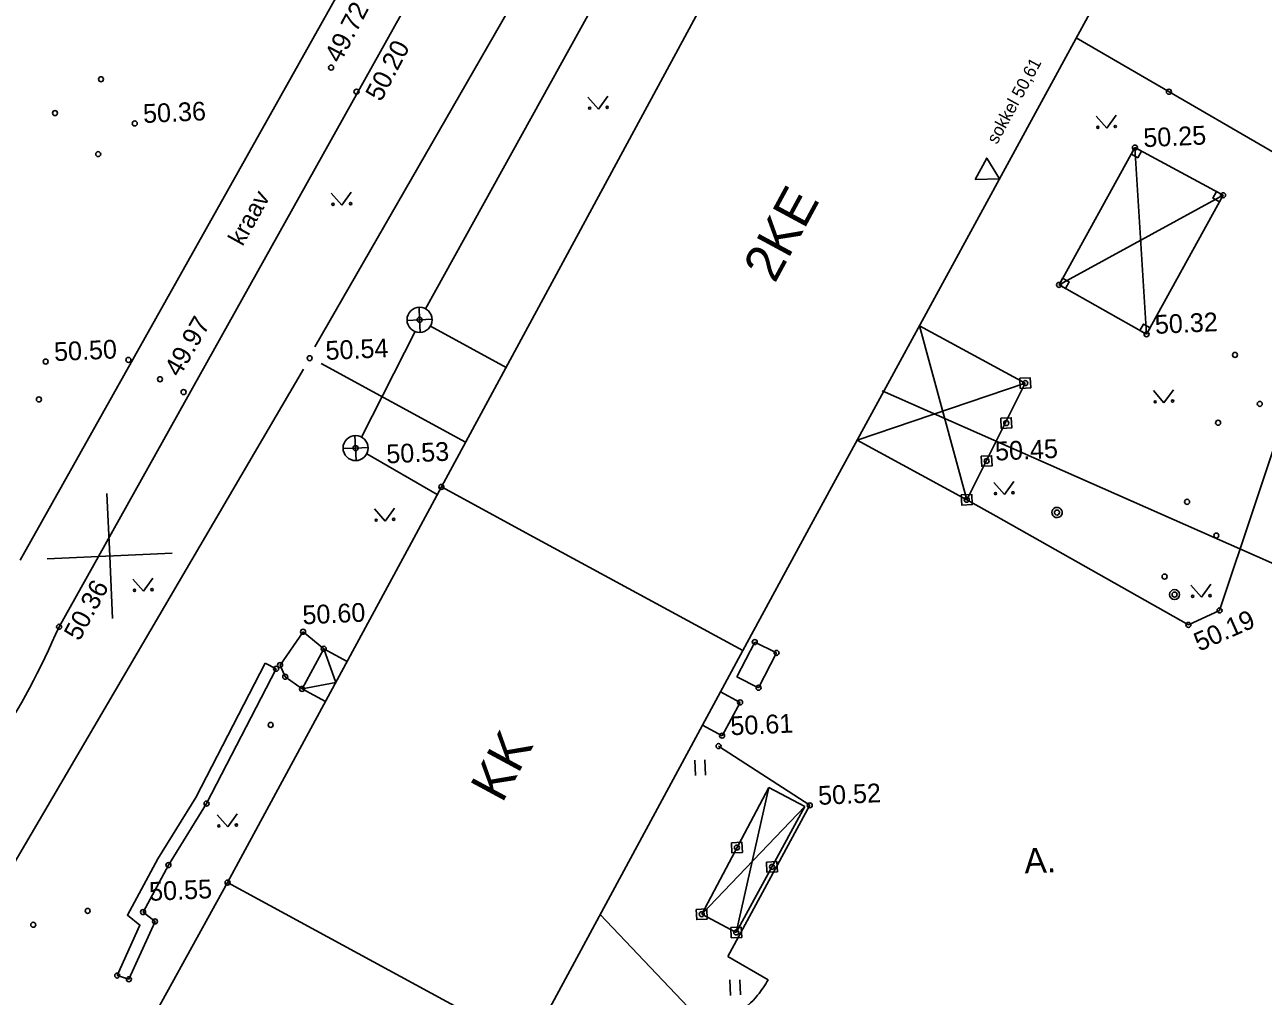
# Model space of a CAD drawing. Extents: x 641653 to 641999, y 6457621 to 6457927.
# Drawn here: x 641709.24 to 641758.67, y 6457710.27 to 6457749.06 of the extents above; entities that cross this region are included whole.
import ezdxf

# ---------------------------------------------------------------- set-up
doc = ezdxf.new("R2010")
doc.units = 0
for name, color, linetype in [('Level 1', 7, 'Continuous'), ('Level 14', 7, 'Continuous'), ('Level 15', 7, 'Continuous'), ('Level 16', 7, 'Continuous'), ('Level 2', 7, 'Continuous'), ('Level 21', 7, 'Continuous'), ('Level 28', 7, 'Continuous'), ('Level 3', 7, 'Continuous'), ('Level 30', 7, 'Continuous'), ('Level 31', 7, 'Continuous'), ('Level 4', 7, 'Continuous'), ('Level 41', 7, 'Continuous'), ('Level 43', 7, 'Continuous'), ('Level 54', 7, 'Continuous'), ('Level 58', 7, 'Continuous'), ('Level 59', 7, 'Continuous'), ('Level 61', 7, 'Continuous')]:
    doc.layers.add(name, color=color, linetype=linetype)

# ---------------------------------------------------------------- blocks, each defined once
blk = doc.blocks.new('KHEIN_')
at = {"layer": 'Level 41'}
for p, q in [((0, 620.11), (0, 0)), ((405.61, 608.83), (405.61, 0))]:
    blk.add_line(p, q, dxfattribs=at)
blk = doc.blocks.new('KMURU_')
at = {"layer": 'Level 41'}
for p, q in [((-403, 505.28), (0, 0)), ((0, 0), (397, 505.28))]:
    blk.add_line(p, q, dxfattribs=at)
for centre, radius in [((-353, 55.28), 42.8), ((347, 55.28), 45.22)]:
    blk.add_circle(centre, radius, dxfattribs=at)

msp = doc.modelspace()

# ---------------------------------------------------------------- linework, layer by layer
at = {"layer": 'Level 1'}
for p, q in [((641725.871, 6457730.602), (641724.673, 6457728.383)), ((641725.871, 6457730.602), (641725.871, 6457730.602)), ((641725.871, 6457730.602), (641729.555, 6457728.602)), ((641724.673, 6457728.383), (641717.34, 6457714.802)), ((641729.555, 6457728.602), (641737.901, 6457724.07)), ((641737.901, 6457724.07), (641729.37, 6457708.271)), ((641717.34, 6457714.802), (641717.34, 6457714.802)), ((641717.34, 6457714.802), (641729.37, 6457708.271))]:
    msp.add_line(p, q, dxfattribs=at)
for points in [[(641725.871, 6457730.602), (641740.449, 6457757.567)], [(641752.559, 6457751.025), (641740.635, 6457729.098)], [(641740.635, 6457729.098), (641737.901, 6457724.07)]]:
    msp.add_lwpolyline(points, dxfattribs=at)
at = {"layer": 'Level 14'}
for points in [[(641733.295, 6457752.306), (641725.243, 6457737.712)], [(641724.83, 6457736.805), (641722.684, 6457732.593)], [(641725.433, 6457737.023), (641728.452, 6457735.376)], [(641722.89, 6457731.923), (641725.706, 6457730.296)]]:
    msp.add_lwpolyline(points, dxfattribs=at)
at = {"layer": 'Level 15'}
for points in [[(641720.814, 6457736.201), (641730.462, 6457752.975)], [(641720.367, 6457735.308), (641697.296, 6457695.922)], [(641721.067, 6457735.53), (641726.838, 6457732.391)]]:
    msp.add_lwpolyline(points, dxfattribs=at)
at = {"layer": 'Level 16'}
msp.add_lwpolyline([(641746.492, 6457698.481), (641732.212, 6457713.533)], dxfattribs=at)
at = {"layer": 'Level 2'}
for p, q in [((641753.554, 6457744.152), (641753.554, 6457744.152)), ((641757.072, 6457742.25), (641757.072, 6457742.25)), ((641750.522, 6457738.671), (641750.522, 6457738.671)), ((641749.174, 6457734.746), (641744.954, 6457737.041)), ((641746.84, 6457730.09), (641744.954, 6457737.041)), ((641754.016, 6457736.698), (641754.016, 6457736.698)), ((641742.468, 6457732.467), (641749.174, 6457734.746)), ((641746.84, 6457730.09), (641742.468, 6457732.467)), ((641720.351, 6457724.819), (641720.351, 6457724.819)), ((641721.176, 6457724.139), (641721.176, 6457724.139)), ((641722.11, 6457723.636), (641721.176, 6457724.139)), ((641737.661, 6457723.015), (641738.38, 6457724.408)), ((641738.38, 6457724.408), (641738.38, 6457724.408)), ((641739.248, 6457723.977), (641738.38, 6457724.408)), ((641738.529, 6457722.583), (641739.248, 6457723.977)), ((641739.248, 6457723.977), (641739.248, 6457723.977)), ((641719.434, 6457723.488), (641719.434, 6457723.488)), ((641719.273, 6457723.34), (641719.273, 6457723.34)), ((641719.637, 6457723.024), (641719.637, 6457723.024)), ((641738.529, 6457722.583), (641737.661, 6457723.015)), ((641720.312, 6457722.536), (641720.312, 6457722.536)), ((641721.245, 6457722.033), (641720.312, 6457722.536)), ((641738.529, 6457722.583), (641738.529, 6457722.583)), ((641737.011, 6457722.422), (641737.793, 6457721.999)), ((641737.793, 6457721.999), (641737.793, 6457721.999)), ((641736.293, 6457721.092), (641737.074, 6457720.669)), ((641737.074, 6457720.669), (641737.074, 6457720.669)), ((641716.497, 6457717.958), (641716.497, 6457717.958)), ((641714.978, 6457715.502), (641714.978, 6457715.502)), ((641713.966, 6457713.627), (641713.966, 6457713.627)), ((641714.441, 6457713.253), (641714.441, 6457713.253)), ((641712.933, 6457711.091), (641712.933, 6457711.091)), ((641713.398, 6457710.942), (641713.398, 6457710.942))]:
    msp.add_line(p, q, dxfattribs=at)
for points in [[(641746.84, 6457730.09), (641749.174, 6457734.746)], [(641720.351, 6457724.819), (641719.434, 6457723.488), (641719.637, 6457723.024)], [(641720.351, 6457724.819), (641721.176, 6457724.139)], [(641720.312, 6457722.536), (641721.176, 6457724.139)], [(641720.312, 6457722.536), (641721.656, 6457722.795), (641721.176, 6457724.139)], [(641719.637, 6457723.024), (641720.312, 6457722.536)], [(641737.074, 6457720.669), (641737.793, 6457721.999)]]:
    msp.add_lwpolyline(points, dxfattribs=at)
at = {"layer": 'Level 21'}
msp.add_lwpolyline([(641797.8, 6457693.368), (641788.245, 6457714.644), (641743.459, 6457734.445)], dxfattribs=at)
at = {"layer": 'Level 28'}
for p, q in [((641754.908, 6457746.383), (641754.908, 6457746.383)), ((641749.174, 6457734.746), (641749.174, 6457734.746)), ((641748.416, 6457733.153), (641748.416, 6457733.153)), ((641747.635, 6457731.638), (641747.635, 6457731.638)), ((641746.84, 6457730.09), (641746.84, 6457730.09)), ((641736.261, 6457713.541), (641738.938, 6457718.604)), ((641737.641, 6457712.811), (641738.938, 6457718.604)), ((641738.938, 6457718.604), (641740.379, 6457717.842)), ((641736.261, 6457713.541), (641740.379, 6457717.842)), ((641737.641, 6457712.811), (641740.379, 6457717.842)), ((641737.666, 6457716.199), (641737.666, 6457716.199)), ((641739.066, 6457715.43), (641739.066, 6457715.43)), ((641736.261, 6457713.541), (641736.261, 6457713.541)), ((641737.641, 6457712.811), (641736.261, 6457713.541)), ((641737.641, 6457712.811), (641737.641, 6457712.811))]:
    msp.add_line(p, q, dxfattribs=at)
for points in [[(641751.204, 6457748.533), (641762.397, 6457742.038)], [(641717.34, 6457714.802), (641713.488, 6457707.838)]]:
    msp.add_lwpolyline(points, dxfattribs=at)
for points in [[(641748.957, 6457734.94), (641749.373, 6457734.958), (641749.391, 6457734.553), (641748.975, 6457734.534)], [(641748.199, 6457733.346), (641748.615, 6457733.365), (641748.633, 6457732.96), (641748.217, 6457732.941)], [(641747.418, 6457731.831), (641747.834, 6457731.85), (641747.852, 6457731.444), (641747.436, 6457731.426)], [(641746.623, 6457730.283), (641747.039, 6457730.302), (641747.057, 6457729.896), (641746.641, 6457729.878)], [(641737.449, 6457716.392), (641737.865, 6457716.411), (641737.883, 6457716.005), (641737.467, 6457715.987)], [(641738.849, 6457715.623), (641739.265, 6457715.642), (641739.283, 6457715.236), (641738.867, 6457715.218)], [(641736.044, 6457713.734), (641736.46, 6457713.753), (641736.478, 6457713.347), (641736.062, 6457713.329)], [(641737.424, 6457713.004), (641737.84, 6457713.023), (641737.858, 6457712.617), (641737.442, 6457712.599)]]:
    msp.add_lwpolyline(points, close=True, dxfattribs=at)
at = {"layer": 'Level 3'}
for p, q in [((641754.016, 6457736.698), (641753.554, 6457744.152)), ((641750.522, 6457738.671), (641757.072, 6457742.25)), ((641750.522, 6457738.671), (641754.016, 6457736.698)), ((641750.442, 6457729.581), (641750.442, 6457729.581)), ((641755.136, 6457726.304), (641755.136, 6457726.304))]:
    msp.add_line(p, q, dxfattribs=at)
msp.add_lwpolyline([(641754.016, 6457736.698), (641757.072, 6457742.25), (641753.554, 6457744.152), (641750.522, 6457738.671)], dxfattribs=at)
for points in [[(641753.672, 6457743.744), (641753.409, 6457743.889), (641753.554, 6457744.152), (641753.817, 6457744.007)], [(641756.927, 6457741.988), (641756.665, 6457742.132), (641756.809, 6457742.395), (641757.072, 6457742.25)], [(641750.785, 6457738.527), (641750.522, 6457738.671), (641750.667, 6457738.934), (641750.93, 6457738.789)], [(641754.016, 6457736.698), (641753.753, 6457736.842), (641753.898, 6457737.105), (641754.16, 6457736.961)]]:
    msp.add_lwpolyline(points, close=True, dxfattribs=at)
msp.add_circle((641755.136, 6457726.304), 0.2, dxfattribs=at)
for start, end in [(350.1562, 194.972), (194.972, 350.1562)]:
    msp.add_arc((641750.442, 6457729.581), 0.205, start, end, dxfattribs=at)
at = {"layer": 'Level 30'}
for p, q in [((641756.93, 6457725.669), (641756.93, 6457725.669)), ((641755.686, 6457725.095), (641755.686, 6457725.095)), ((641718.84, 6457723.564), (641719.273, 6457723.34)), ((641736.932, 6457720.252), (641736.932, 6457720.252)), ((641740.572, 6457717.889), (641737.31, 6457711.847)), ((641740.572, 6457717.889), (641740.572, 6457717.889)), ((641738.915, 6457710.921), (641737.31, 6457711.847))]:
    msp.add_line(p, q, dxfattribs=at)
for points in [[(641758.34, 6457729.891), (641762.397, 6457742.038)], [(641748.011, 6457729.429), (641746.84, 6457730.09)], [(641756.93, 6457725.669), (641758.34, 6457729.891)], [(641755.686, 6457725.095), (641748.011, 6457729.429)], [(641755.686, 6457725.095), (641756.93, 6457725.669)], [(641718.84, 6457723.564), (641716.073, 6457718.199), (641714.555, 6457715.747), (641713.342, 6457713.498), (641713.839, 6457713.106), (641712.933, 6457711.091)], [(641719.273, 6457723.34), (641716.497, 6457717.958), (641714.978, 6457715.502), (641713.966, 6457713.627), (641714.441, 6457713.253), (641713.398, 6457710.942), (641712.933, 6457711.091)], [(641740.572, 6457717.889), (641736.932, 6457720.252)]]:
    msp.add_lwpolyline(points, dxfattribs=at)
msp.add_spline([(641732.952, 6457707.858), (641734.161, 6457708.035), (641736.211, 6457708.641), (641737.688, 6457709.547), (641738.494, 6457710.307), (641738.915, 6457710.921)], degree=3, dxfattribs=at)
at = {"layer": 'Level 31'}
for p, q in [((641721.471, 6457747.347), (641721.471, 6457747.347)), ((641714.64, 6457734.902), (641714.64, 6457734.902))]:
    msp.add_line(p, q, dxfattribs=at)
for centre in [(641721.471, 6457747.347), (641714.64, 6457734.902)]:
    msp.add_circle(centre, 0.1, dxfattribs=at)
at = {"layer": 'Level 4'}
for p, q in [((641725.001, 6457737.275), (641724.978, 6457737.775)), ((641725.001, 6457737.275), (641724.501, 6457737.253)), ((641725.001, 6457737.275), (641725.5, 6457737.297)), ((641725.001, 6457737.275), (641725.001, 6457737.275)), ((641725.001, 6457737.275), (641725.023, 6457736.776)), ((641720.614, 6457735.742), (641720.614, 6457735.742)), ((641722.446, 6457732.153), (641722.423, 6457732.653)), ((641722.446, 6457732.153), (641721.946, 6457732.131)), ((641722.446, 6457732.153), (641722.945, 6457732.176)), ((641722.446, 6457732.153), (641722.446, 6457732.153)), ((641722.446, 6457732.153), (641722.468, 6457731.654))]:
    msp.add_line(p, q, dxfattribs=at)
for centre in [(641725.001, 6457737.275), (641722.446, 6457732.153)]:
    msp.add_circle(centre, 0.5, dxfattribs=at)
at = {"layer": 'Level 43'}
for p, q in [((641722.483, 6457746.386), (641722.483, 6457746.386)), ((641713.378, 6457735.675), (641713.378, 6457735.675)), ((641715.583, 6457734.391), (641715.583, 6457734.391)), ((641710.614, 6457725.016), (641710.614, 6457725.016))]:
    msp.add_line(p, q, dxfattribs=at)
for points in [[(641726.884, 6457759.464), (641709.056, 6457727.684)], [(641729.165, 6457758.255), (641712.181, 6457727.824)], [(641712.181, 6457727.824), (641710.614, 6457725.016)]]:
    msp.add_lwpolyline(points, dxfattribs=at)
msp.add_spline([(641705.624, 6457721.566), (641705.531, 6457721.34), (641705.5, 6457720.989), (641705.537, 6457720.688), (641705.643, 6457720.389), (641705.844, 6457720.072), (641706.133, 6457719.851), (641706.418, 6457719.748), (641706.747, 6457719.692), (641706.979, 6457719.703), (641707.304, 6457719.741), (641707.532, 6457719.844), (641707.758, 6457720.017), (641707.889, 6457720.193), (641707.978, 6457720.307), (641710.614, 6457725.016)], degree=3, dxfattribs=at)
at = {"layer": 'Level 54'}
for centre in [(641721.471, 6457747.347), (641712.286, 6457746.88), (641754.908, 6457746.383), (641710.449, 6457745.53), (641713.632, 6457745.116), (641753.554, 6457744.152), (641712.174, 6457743.891), (641757.072, 6457742.25), (641750.522, 6457738.671), (641725.001, 6457737.275), (641754.016, 6457736.698), (641720.614, 6457735.742), (641757.547, 6457735.874), (641710.078, 6457735.608), (641713.378, 6457735.675), (641714.64, 6457734.902), (641749.174, 6457734.746), (641715.583, 6457734.391), (641709.807, 6457734.096), (641758.535, 6457733.919), (641748.416, 6457733.153), (641756.873, 6457733.167), (641722.446, 6457732.153), (641747.635, 6457731.638), (641725.871, 6457730.602), (641746.84, 6457730.09), (641755.634, 6457730.007), (641756.802, 6457728.662), (641754.735, 6457727.021), (641755.136, 6457726.304), (641756.93, 6457725.669), (641720.351, 6457724.819), (641738.38, 6457724.408), (641721.176, 6457724.139), (641739.248, 6457723.977), (641719.273, 6457723.34), (641719.434, 6457723.488), (641719.637, 6457723.024), (641720.312, 6457722.536), (641738.529, 6457722.583), (641737.793, 6457721.999), (641719.058, 6457721.098), (641737.074, 6457720.669), (641736.932, 6457720.252), (641716.497, 6457717.958), (641737.666, 6457716.199), (641714.978, 6457715.502), (641739.066, 6457715.43), (641717.34, 6457714.802), (641711.753, 6457713.674), (641713.966, 6457713.627), (641736.261, 6457713.541), (641709.581, 6457713.119), (641714.441, 6457713.253), (641737.641, 6457712.811), (641712.933, 6457711.091), (641713.398, 6457710.942)]:
    msp.add_circle(centre, 0.1, dxfattribs=at)
for start, end in [(336.4602, 208.668), (208.668, 336.4602)]:
    msp.add_arc((641750.442, 6457729.581), 0.1, start, end, dxfattribs=at)
at = {"layer": 'Level 59'}
msp.add_lwpolyline([(641747.172, 6457742.879), (641747.636, 6457743.732), (641748.143, 6457742.904)], close=True, dxfattribs=at)
for centre in [(641722.483, 6457746.386), (641710.614, 6457725.016), (641755.686, 6457725.095), (641740.572, 6457717.889)]:
    msp.add_circle(centre, 0.1, dxfattribs=at)
at = {"layer": 'Level 61'}
for p, q in [((641712.521, 6457730.342), (641712.633, 6457727.844)), ((641712.521, 6457730.342), (641712.633, 6457727.844)), ((641712.521, 6457730.342), (641712.633, 6457727.844)), ((641712.521, 6457730.342), (641712.633, 6457727.844)), ((641710.135, 6457727.732), (641715.13, 6457727.956)), ((641710.135, 6457727.732), (641715.13, 6457727.956)), ((641710.135, 6457727.732), (641715.13, 6457727.956)), ((641710.135, 6457727.732), (641715.13, 6457727.956)), ((641710.135, 6457727.732), (641715.13, 6457727.956)), ((641710.135, 6457727.732), (641715.13, 6457727.956)), ((641710.135, 6457727.732), (641715.13, 6457727.956)), ((641710.135, 6457727.732), (641715.13, 6457727.956)), ((641712.633, 6457727.844), (641712.745, 6457725.347)), ((641712.633, 6457727.844), (641712.745, 6457725.347)), ((641712.633, 6457727.844), (641712.745, 6457725.347)), ((641712.633, 6457727.844), (641712.745, 6457725.347))]:
    msp.add_line(p, q, dxfattribs=at)

# ---------------------------------------------------------------- block references
at = {"layer": 'Level 41', "xscale": 0.0009998950477206612, "yscale": 0.0009998950477206618, "rotation": 2.5641054904371217}
for name, p in [('KMURU_', (641732.145, 6457745.684)), ('KMURU_', (641752.425, 6457744.923)), ('KMURU_', (641721.901, 6457741.847)), ('KMURU_', (641754.712, 6457733.96)), ('KMURU_', (641748.34, 6457730.297)), ('KMURU_', (641723.623, 6457729.238)), ('KMURU_', (641713.98, 6457726.434)), ('KMURU_', (641756.209, 6457726.194)), ('KHEIN_', (641736.011, 6457719.076)), ('KMURU_', (641717.346, 6457717.027)), ('KHEIN_', (641737.409, 6457710.3))]:
    msp.add_blockref(name, p, dxfattribs=at)

# ---------------------------------------------------------------- texts
at = {"layer": 'Level 1'}
for s, rotation, p in [('2KE', 61.6042, (641739.18, 6457738.7)), ('KK', 61.6343, (641728.297, 6457717.942))]:
    msp.add_text(s, height=1.4998, rotation=rotation, dxfattribs=at).set_placement(p)
at = {"layer": 'Level 31'}
for s, rotation, p in [('49.72', 62.4905, (641721.834, 6457747.483)), ('49.97', 60.0275, (641715.419, 6457734.95))]:
    msp.add_text(s, height=0.7499, rotation=rotation, dxfattribs=at).set_placement(p)
at = {"layer": 'Level 43'}
msp.add_text('kraav', height=0.6999, rotation=60.8342, dxfattribs=at).set_placement((641717.934, 6457740.183))
at = {"layer": 'Level 58'}
msp.add_text('A.', height=0.9999, rotation=2.5641, dxfattribs=at).set_placement((641749.154, 6457715.166))
at = {"layer": 'Level 59'}
for s, height, rotation, p in [('50.20', 0.7499, 62.2891, (641723.464, 6457745.954)), ('sokkel 50,61', 0.49995, 61.4627, (641748.047, 6457744.257)), ('50.36', 0.7499, 2.5641, (641713.981, 6457745.132)), ('50.25', 0.7499, 2.5641, (641753.903, 6457744.167)), ('50.32', 0.7499, 2.5641, (641754.365, 6457736.713)), ('50.50', 0.7499, 2.5641, (641710.428, 6457735.624)), ('50.54', 0.7499, 2.5641, (641721.264, 6457735.673)), ('50.53', 0.7499, 2.5641, (641723.689, 6457731.54)), ('50.45', 0.7499, 2.5641, (641747.985, 6457731.653)), ('50.36', 0.7499, 61.6136, (641711.424, 6457724.413)), ('50.60', 0.7499, 2.5641, (641720.343, 6457725.114)), ('50.19', 0.7499, 23.8244, (641756.116, 6457724.02)), ('50.61', 0.7499, 2.5641, (641737.423, 6457720.685)), ('50.52', 0.7499, 2.5641, (641740.922, 6457717.905)), ('50.55', 0.7499, 2.5641, (641714.223, 6457714.071))]:
    msp.add_text(s, height=height, rotation=rotation, dxfattribs=at).set_placement(p)

doc.saveas('drawing.dxf')
